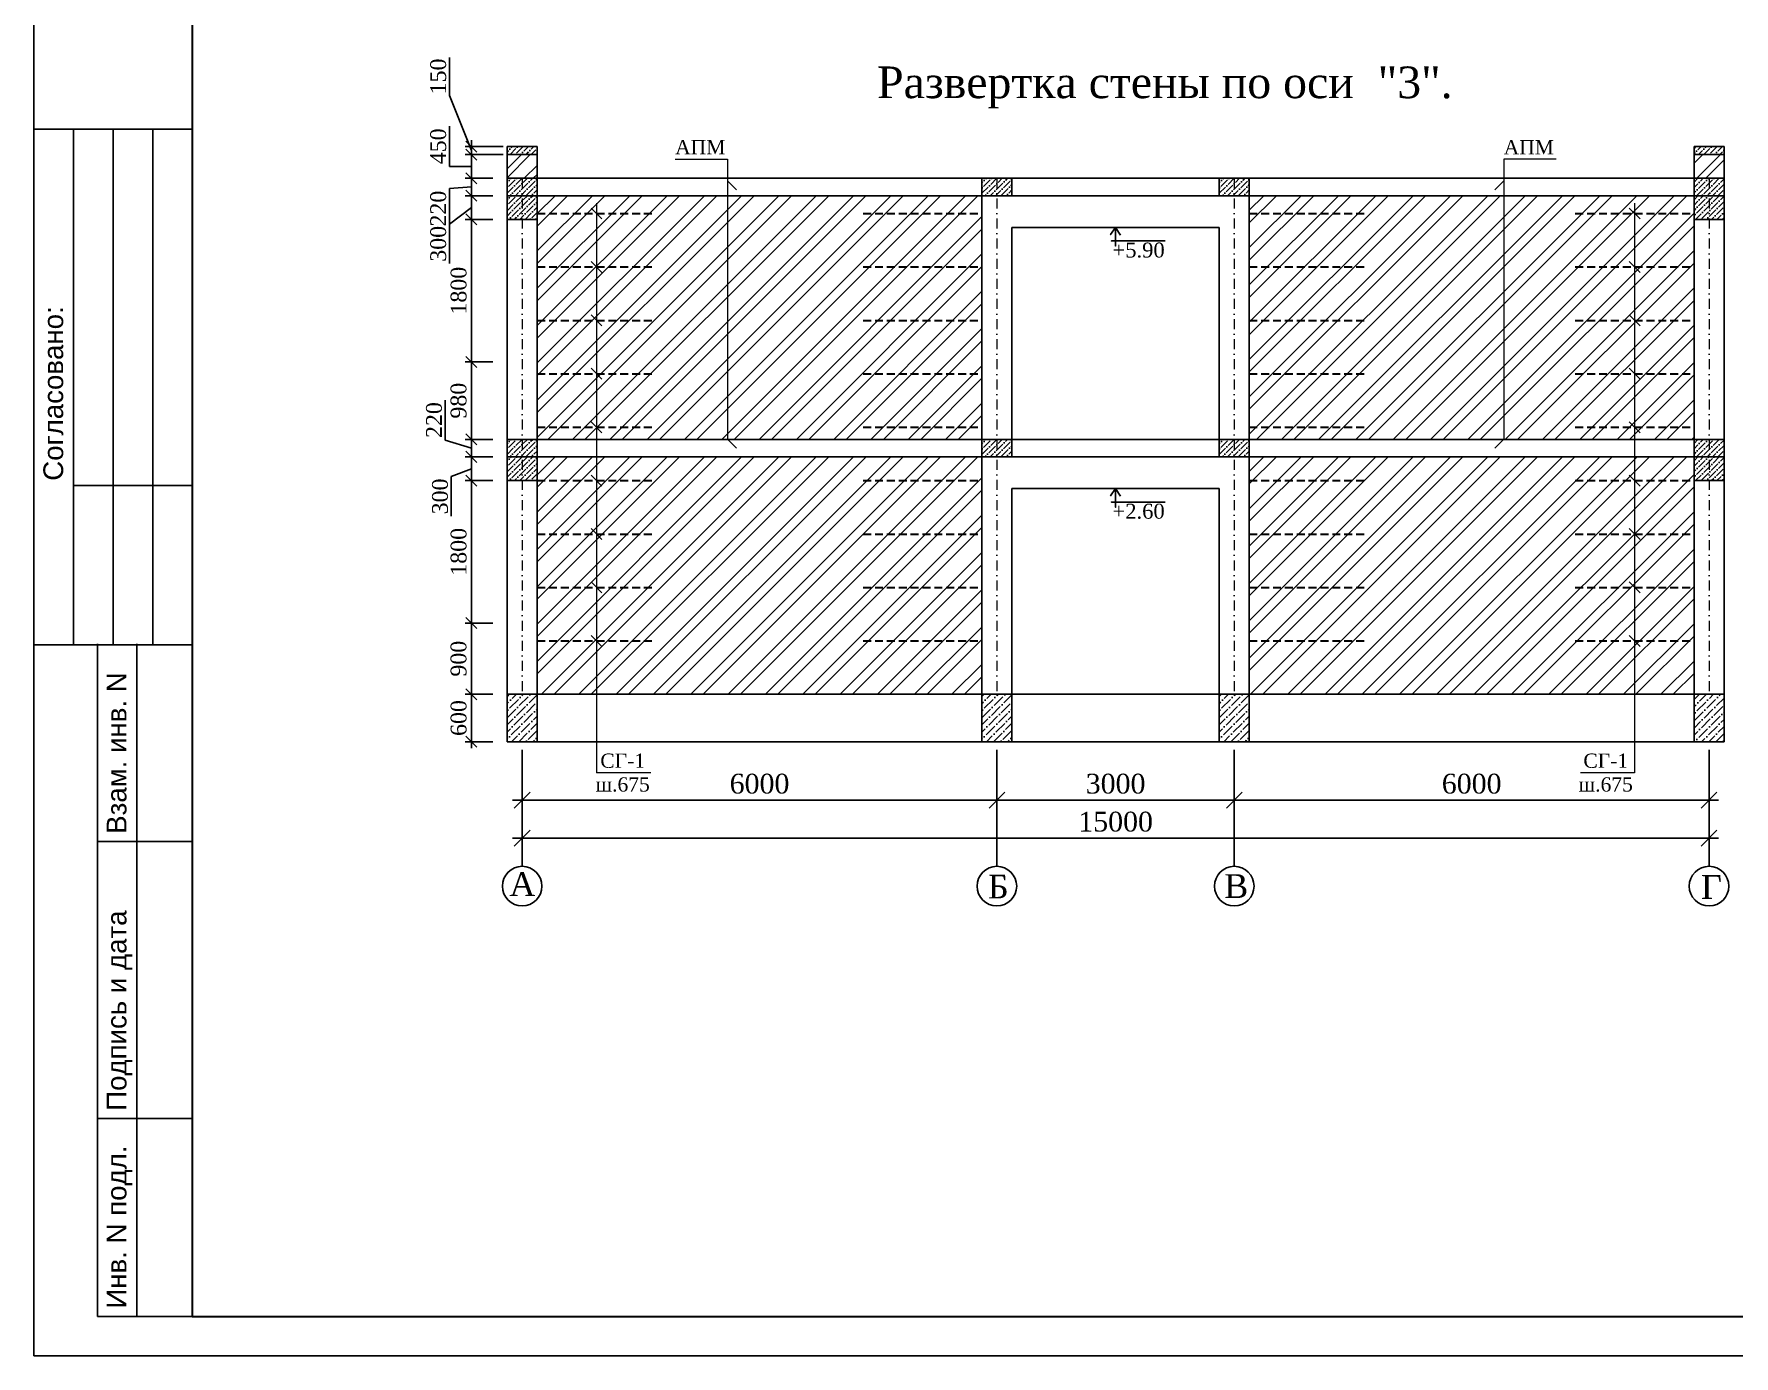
# Model space of a CAD drawing. Header units: millimetres. Extents: x 572274 to 2241483, y -888675 to -304135.
# Drawn here: x 1545225 to 1566709, y -645507 to -628803 of the extents above; entities that cross this region are included whole.
import ezdxf

# ---------------------------------------------------------------- set-up
doc = ezdxf.new("R2010")
doc.units = ezdxf.units.MM
for name, pattern in [('ACAD_ISO02W100', [15, 12, -3]), ('DASHDOT', [25.4, 12.7, -6.35, 0, -6.35]), ('G_BUILDING_LINE', [3, 2, -1])]:
    doc.linetypes.add(name, pattern=pattern)
for name, color, linetype, lineweight in [('RAZMER-2', 7, 'Continuous', 25), ('Маналит', 252, 'Continuous', 15), ('Основная', 7, 'Continuous', 50), ('план', 7, 'Continuous', 40)]:
    doc.layers.add(name, color=color, linetype=linetype, lineweight=lineweight)
doc.styles.add('arial', font='arial.ttf', dxfattribs={"height": 300})
doc.styles.get("Standard").update_dxf_attribs({"font": 'isocpeur.ttf'})
doc.styles.add('WMF-Times New Roman0', font='times.ttf')
doc.dimstyles.new('ISO-25$0', dxfattribs={"dimtxt": 300, "dimasz": 200, "dimexe": 100, "dimexo": 300, "dimgap": 50, "dimtad": 1, "dimdec": 0, "dimtxsty": 'Standard', "dimblk": 'OBLIQUE', "dimcen": 250, "dimdle": 150, "dimadec": 0, "dimazin": 0, "dimtfac": 1, "dimtdec": 0, "dimtmove": 0, "dimatfit": 3, "dimldrblk": 'OBLIQUE', "dimfxl": 1.25, "dimarcsym": 0})
pattern_1 = [(45, (580643.41, -932262.7), (-168.3798, 168.3798), []), (45, (580755.67, -932262.7), (-168.3798, 168.3798), [])]
pattern_2 = [(45, (580513.414, -918306.75), (25.2569703, 92.6088912), [119.0625, -23.8125, 0, -23.8125])]

# ---------------------------------------------------------------- blocks, each defined once
blk = doc.blocks.new('shtamp cheti azu')
blk.add_line((455458, 81217), (457458, 81217))
at = {"lineweight": 25, "ltscale": 100}
for p, q in [((455958, 74717), (455958, 81217)), ((456458, 74717), (456458, 81217)), ((456958, 74717), (456958, 81217)), ((457458, 76717), (455958, 76717)), ((457458, 74702), (455458, 74702)), ((456258, 66217), (456258, 74717)), ((456758, 66217), (456758, 74717)), ((457458, 72217), (456258, 72217)), ((457458, 68717), (456258, 68717)), ((457458, 66217), (456258, 66217))]:
    blk.add_line(p, q, dxfattribs=at)
at = {"color": 1, "linetype": 'ACAD_ISO02W100', "lineweight": 5, "ltscale": 70, "char_height": 250, "attachment_point": 1, "rotation": 90, "style": 'arial'}
for s, insert in [('{\\fArial|b0|i0|c204|p34;Согласовано:}', (455576, 76776)), ('{\\fArial|b0|i0|c204|p34;Взам. инв. N}', (456376, 72315)), ('{\\fArial|b0|i0|c204|p34;Подпись и дата}', (456376, 68815)), ('{\\fArial|b0|i0|c204|p34;Инв. N подл.}', (456376, 66315))]:
    blk.add_mtext(s, dxfattribs=dict(at, insert=insert))
blk = doc.blocks.new('_Oblique')
at = {"color": 0, "linetype": 'ByBlock', "lineweight": -2}
blk.add_line((-0.5, -0.5), (0.5, 0.5), dxfattribs=at)
blk = doc.blocks.new('*D636')
at = {"color": 0, "lineweight": -2, "transparency": 16777216}
for p, q in [((1551394, -637846), (1551394, -639085)), ((1566394, -637846), (1566394, -639085)), ((1551274, -638965), (1566514, -638965))]:
    blk.add_line(p, q, dxfattribs=at)
at = {"layer": 'Defpoints', "color": 0, "lineweight": 25, "transparency": 16777216}
for p in [(1551394, -637746), (1566394, -637746), (1566394, -638965)]:
    blk.add_point(p, dxfattribs=at)
at = {"color": 0, "lineweight": -2, "transparency": 16777216, "xscale": 200, "yscale": 200, "zscale": 200, "rotation": 180}
blk.add_blockref('_Oblique', (1551394, -638965), dxfattribs=at)
at = {"color": 0, "lineweight": -2, "transparency": 16777216, "xscale": 200, "yscale": 200, "zscale": 200}
blk.add_blockref('_Oblique', (1566394, -638965), dxfattribs=at)
at = {"color": 0, "lineweight": 25, "transparency": 16777216, "insert": (1558894, -638757), "char_height": 250, "attachment_point": 5, "style": 'WMF-Times New Roman0'}
blk.add_mtext('15000', dxfattribs=at)
blk = doc.blocks.new('*D637')
at = {"color": 0, "lineweight": -2, "transparency": 16777216}
for p, q in [((1551394, -637846), (1551394, -638604)), ((1557394, -637846), (1557394, -638604)), ((1551274, -638484), (1557514, -638484))]:
    blk.add_line(p, q, dxfattribs=at)
at = {"layer": 'Defpoints', "color": 0, "lineweight": 25, "transparency": 16777216}
for p in [(1551394, -637746), (1557394, -637746), (1557394, -638484)]:
    blk.add_point(p, dxfattribs=at)
at = {"color": 0, "lineweight": -2, "transparency": 16777216, "xscale": 200, "yscale": 200, "zscale": 200, "rotation": 180}
blk.add_blockref('_Oblique', (1551394, -638484), dxfattribs=at)
at = {"color": 0, "lineweight": -2, "transparency": 16777216, "xscale": 200, "yscale": 200, "zscale": 200}
blk.add_blockref('_Oblique', (1557394, -638484), dxfattribs=at)
at = {"color": 0, "lineweight": 25, "transparency": 16777216, "insert": (1554394, -638277), "char_height": 250, "attachment_point": 5, "style": 'WMF-Times New Roman0'}
blk.add_mtext('6000', dxfattribs=at)
blk = doc.blocks.new('*D638')
at = {"color": 0, "lineweight": -2, "transparency": 16777216}
for p, q in [((1557394, -637846), (1557394, -638604)), ((1560394, -637846), (1560394, -638604)), ((1557274, -638484), (1560514, -638484))]:
    blk.add_line(p, q, dxfattribs=at)
at = {"layer": 'Defpoints', "color": 0, "lineweight": 25, "transparency": 16777216}
for p in [(1557394, -637746), (1560394, -637746), (1560394, -638484)]:
    blk.add_point(p, dxfattribs=at)
at = {"color": 0, "lineweight": -2, "transparency": 16777216, "xscale": 200, "yscale": 200, "zscale": 200, "rotation": 180}
blk.add_blockref('_Oblique', (1557394, -638484), dxfattribs=at)
at = {"color": 0, "lineweight": -2, "transparency": 16777216, "xscale": 200, "yscale": 200, "zscale": 200}
blk.add_blockref('_Oblique', (1560394, -638484), dxfattribs=at)
at = {"color": 0, "lineweight": 25, "transparency": 16777216, "insert": (1558894, -638277), "char_height": 250, "attachment_point": 5, "style": 'WMF-Times New Roman0'}
blk.add_mtext('3000', dxfattribs=at)
blk = doc.blocks.new('*D639')
at = {"color": 0, "lineweight": -2, "transparency": 16777216}
for p, q in [((1560394, -637846), (1560394, -638604)), ((1566394, -637846), (1566394, -638604)), ((1560274, -638484), (1566514, -638484))]:
    blk.add_line(p, q, dxfattribs=at)
at = {"layer": 'Defpoints', "color": 0, "lineweight": 25, "transparency": 16777216}
for p in [(1560394, -637746), (1566394, -637746), (1566394, -638484)]:
    blk.add_point(p, dxfattribs=at)
at = {"color": 0, "lineweight": -2, "transparency": 16777216, "xscale": 200, "yscale": 200, "zscale": 200, "rotation": 180}
blk.add_blockref('_Oblique', (1560394, -638484), dxfattribs=at)
at = {"color": 0, "lineweight": -2, "transparency": 16777216, "xscale": 200, "yscale": 200, "zscale": 200}
blk.add_blockref('_Oblique', (1566394, -638484), dxfattribs=at)
at = {"color": 0, "lineweight": 25, "transparency": 16777216, "insert": (1563394, -638277), "char_height": 250, "attachment_point": 5, "style": 'WMF-Times New Roman0'}
blk.add_mtext('6000', dxfattribs=at)
blk = doc.blocks.new('*D640')
at = {"color": 0, "lineweight": -2, "transparency": 16777216}
for p, q in [((1551024, -637146), (1550673, -637146)), ((1550753, -637826), (1550753, -637066)), ((1551024, -637746), (1550673, -637746))]:
    blk.add_line(p, q, dxfattribs=at)
at = {"layer": 'Defpoints', "color": 0, "lineweight": 25, "transparency": 16777216}
for p in [(1550753, -637146), (1551074, -637146), (1551074, -637746)]:
    blk.add_point(p, dxfattribs=at)
at = {"color": 0, "lineweight": -2, "transparency": 16777216, "xscale": 140, "yscale": 140, "zscale": 140}
for p, rotation in [((1550753, -637146), 90), ((1550753, -637746), 270)]:
    blk.add_blockref('_Oblique', p, dxfattribs=dict(at, rotation=rotation))
at = {"color": 0, "lineweight": 25, "transparency": 16777216, "insert": (1550592, -637446), "char_height": 250, "attachment_point": 5, "rotation": 90, "style": 'WMF-Times New Roman0'}
blk.add_mtext('{\\H0.8x;600}', dxfattribs=at)
blk = doc.blocks.new('*D641')
at = {"color": 0, "lineweight": -2, "transparency": 16777216}
for p, q in [((1551024, -636246), (1550673, -636246)), ((1550753, -637226), (1550753, -636166)), ((1551024, -637146), (1550673, -637146))]:
    blk.add_line(p, q, dxfattribs=at)
at = {"layer": 'Defpoints', "color": 0, "lineweight": 25, "transparency": 16777216}
for p in [(1550753, -636246), (1551074, -636246), (1551074, -637146)]:
    blk.add_point(p, dxfattribs=at)
at = {"color": 0, "lineweight": -2, "transparency": 16777216, "xscale": 140, "yscale": 140, "zscale": 140}
for p, rotation in [((1550753, -636246), 90), ((1550753, -637146), 270)]:
    blk.add_blockref('_Oblique', p, dxfattribs=dict(at, rotation=rotation))
at = {"color": 0, "lineweight": 25, "transparency": 16777216, "insert": (1550591, -636696), "char_height": 200, "attachment_point": 5, "rotation": 90, "style": 'WMF-Times New Roman0'}
blk.add_mtext('900', dxfattribs=at)
blk = doc.blocks.new('*D642')
at = {"color": 0, "lineweight": -2, "transparency": 16777216}
for p, q in [((1550753, -636326), (1550753, -634366)), ((1551024, -634446), (1550673, -634446)), ((1551024, -636246), (1550673, -636246))]:
    blk.add_line(p, q, dxfattribs=at)
at = {"layer": 'Defpoints', "color": 0, "lineweight": 25, "transparency": 16777216}
for p in [(1550753, -634446), (1551074, -634446), (1551074, -636246)]:
    blk.add_point(p, dxfattribs=at)
at = {"color": 0, "lineweight": -2, "transparency": 16777216, "xscale": 140, "yscale": 140, "zscale": 140}
for p, rotation in [((1550753, -634446), 90), ((1550753, -636246), 270)]:
    blk.add_blockref('_Oblique', p, dxfattribs=dict(at, rotation=rotation))
at = {"color": 0, "lineweight": 25, "transparency": 16777216, "insert": (1550592, -635346), "char_height": 200, "attachment_point": 5, "rotation": 90, "style": 'WMF-Times New Roman0'}
blk.add_mtext('1800', dxfattribs=at)
blk = doc.blocks.new('*D643')
at = {"color": 0, "lineweight": -2, "transparency": 16777216}
for p, q in [((1551024, -634146), (1550673, -634146)), ((1550753, -634526), (1550753, -634066)), ((1550753, -634296), (1550498, -634395)), ((1550498, -634395), (1550498, -634896)), ((1551024, -634446), (1550673, -634446))]:
    blk.add_line(p, q, dxfattribs=at)
at = {"layer": 'Defpoints', "color": 0, "lineweight": 25, "transparency": 16777216}
for p in [(1550753, -634146), (1551074, -634146), (1551074, -634446)]:
    blk.add_point(p, dxfattribs=at)
at = {"color": 0, "lineweight": -2, "transparency": 16777216, "xscale": 140, "yscale": 140, "zscale": 140}
for p, rotation in [((1550753, -634146), 90), ((1550753, -634446), 270)]:
    blk.add_blockref('_Oblique', p, dxfattribs=dict(at, rotation=rotation))
at = {"color": 0, "lineweight": 25, "transparency": 16777216, "insert": (1550357, -634646), "char_height": 200, "attachment_point": 5, "rotation": 90, "style": 'WMF-Times New Roman0'}
blk.add_mtext('300', dxfattribs=at)
blk = doc.blocks.new('*D644')
at = {"color": 0, "lineweight": -2, "transparency": 16777216}
for p, q in [((1550422, -633934), (1550422, -633428)), ((1550753, -634036), (1550422, -633934)), ((1551024, -633926), (1550673, -633926)), ((1550753, -634226), (1550753, -633846)), ((1551024, -634146), (1550673, -634146))]:
    blk.add_line(p, q, dxfattribs=at)
at = {"layer": 'Defpoints', "color": 0, "lineweight": 25, "transparency": 16777216}
for p in [(1550753, -633926), (1551074, -633926), (1551074, -634146)]:
    blk.add_point(p, dxfattribs=at)
at = {"color": 0, "lineweight": -2, "transparency": 16777216, "xscale": 140, "yscale": 140, "zscale": 140}
for p, rotation in [((1550753, -633926), 90), ((1550753, -634146), 270)]:
    blk.add_blockref('_Oblique', p, dxfattribs=dict(at, rotation=rotation))
at = {"color": 0, "lineweight": 25, "transparency": 16777216, "insert": (1550281, -633681), "char_height": 200, "attachment_point": 5, "rotation": 90, "style": 'WMF-Times New Roman0'}
blk.add_mtext('220', dxfattribs=at)
blk = doc.blocks.new('*D645')
at = {"color": 0, "lineweight": -2, "transparency": 16777216}
for p, q in [((1550753, -634006), (1550753, -632866)), ((1551024, -632946), (1550673, -632946)), ((1551024, -633926), (1550673, -633926))]:
    blk.add_line(p, q, dxfattribs=at)
at = {"layer": 'Defpoints', "color": 0, "lineweight": 25, "transparency": 16777216}
for p in [(1550753, -632946), (1551074, -632946), (1551074, -633926)]:
    blk.add_point(p, dxfattribs=at)
at = {"color": 0, "lineweight": -2, "transparency": 16777216, "xscale": 140, "yscale": 140, "zscale": 140}
for p, rotation in [((1550753, -632946), 90), ((1550753, -633926), 270)]:
    blk.add_blockref('_Oblique', p, dxfattribs=dict(at, rotation=rotation))
at = {"color": 0, "lineweight": 25, "transparency": 16777216, "insert": (1550591, -633436), "char_height": 200, "attachment_point": 5, "rotation": 90, "style": 'WMF-Times New Roman0'}
blk.add_mtext('980', dxfattribs=at)
blk = doc.blocks.new('*D646')
at = {"color": 0, "lineweight": -2, "transparency": 16777216}
for p, q in [((1551024, -631146), (1550673, -631146)), ((1550753, -633026), (1550753, -631066)), ((1551024, -632946), (1550673, -632946))]:
    blk.add_line(p, q, dxfattribs=at)
at = {"layer": 'Defpoints', "color": 0, "lineweight": 25, "transparency": 16777216}
for p in [(1550753, -631146), (1551074, -631146), (1551074, -632946)]:
    blk.add_point(p, dxfattribs=at)
at = {"color": 0, "lineweight": -2, "transparency": 16777216, "xscale": 140, "yscale": 140, "zscale": 140}
for p, rotation in [((1550753, -631146), 90), ((1550753, -632946), 270)]:
    blk.add_blockref('_Oblique', p, dxfattribs=dict(at, rotation=rotation))
at = {"color": 0, "lineweight": 25, "transparency": 16777216, "insert": (1550592, -632046), "char_height": 200, "attachment_point": 5, "rotation": 90, "style": 'WMF-Times New Roman0'}
blk.add_mtext('1800', dxfattribs=at)
blk = doc.blocks.new('*D647')
at = {"color": 0, "lineweight": -2, "transparency": 16777216}
for p, q in [((1550753, -631226), (1550753, -630766)), ((1551024, -630846), (1550673, -630846)), ((1550753, -630996), (1550476, -631204)), ((1550476, -631204), (1550476, -631704)), ((1551024, -631146), (1550673, -631146))]:
    blk.add_line(p, q, dxfattribs=at)
at = {"layer": 'Defpoints', "color": 0, "lineweight": 25, "transparency": 16777216}
for p in [(1550753, -630846), (1551074, -630846), (1551074, -631146)]:
    blk.add_point(p, dxfattribs=at)
at = {"color": 0, "lineweight": -2, "transparency": 16777216, "xscale": 140, "yscale": 140, "zscale": 140}
for p, rotation in [((1550753, -630846), 90), ((1550753, -631146), 270)]:
    blk.add_blockref('_Oblique', p, dxfattribs=dict(at, rotation=rotation))
at = {"color": 0, "lineweight": 25, "transparency": 16777216, "insert": (1550334, -631454), "char_height": 200, "attachment_point": 5, "rotation": 90, "style": 'WMF-Times New Roman0'}
blk.add_mtext('300', dxfattribs=at)
blk = doc.blocks.new('*D648')
at = {"color": 0, "lineweight": -2, "transparency": 16777216}
for p, q in [((1550753, -630926), (1550753, -630546)), ((1550753, -630736), (1550476, -630756)), ((1550476, -630756), (1550476, -631262)), ((1551024, -630626), (1550673, -630626)), ((1551024, -630846), (1550673, -630846))]:
    blk.add_line(p, q, dxfattribs=at)
at = {"layer": 'Defpoints', "color": 0, "lineweight": 25, "transparency": 16777216}
for p in [(1550753, -630626), (1551074, -630626), (1551074, -630846)]:
    blk.add_point(p, dxfattribs=at)
at = {"color": 0, "lineweight": -2, "transparency": 16777216, "xscale": 140, "yscale": 140, "zscale": 140}
for p, rotation in [((1550753, -630626), 90), ((1550753, -630846), 270)]:
    blk.add_blockref('_Oblique', p, dxfattribs=dict(at, rotation=rotation))
at = {"color": 0, "lineweight": 25, "transparency": 16777216, "insert": (1550334, -631009), "char_height": 200, "attachment_point": 5, "rotation": 90, "style": 'WMF-Times New Roman0'}
blk.add_mtext('220', dxfattribs=at)
blk = doc.blocks.new('*D649')
at = {"color": 0, "lineweight": -2, "transparency": 16777216}
for p, q in [((1550476, -630476), (1550476, -629968)), ((1551154, -630326), (1550673, -630326)), ((1550753, -630706), (1550753, -630246)), ((1550753, -630476), (1550476, -630476)), ((1551024, -630626), (1550673, -630626))]:
    blk.add_line(p, q, dxfattribs=at)
at = {"layer": 'Defpoints', "color": 0, "lineweight": 25, "transparency": 16777216}
for p in [(1550753, -630326), (1551204, -630326), (1551074, -630626)]:
    blk.add_point(p, dxfattribs=at)
at = {"color": 0, "lineweight": -2, "transparency": 16777216, "xscale": 140, "yscale": 140, "zscale": 140}
for p, rotation in [((1550753, -630326), 90), ((1550753, -630626), 270)]:
    blk.add_blockref('_Oblique', p, dxfattribs=dict(at, rotation=rotation))
at = {"color": 0, "lineweight": 25, "transparency": 16777216, "insert": (1550334, -630222), "char_height": 200, "attachment_point": 5, "rotation": 90, "style": 'WMF-Times New Roman0'}
blk.add_mtext('450', dxfattribs=at)
blk = doc.blocks.new('*D650')
at = {"color": 0, "lineweight": -2, "transparency": 16777216}
for p, q in [((1550476, -629578), (1550476, -629100)), ((1550753, -630276), (1550476, -629578)), ((1551154, -630226), (1550673, -630226)), ((1551154, -630326), (1550673, -630326)), ((1550753, -630406), (1550753, -630146))]:
    blk.add_line(p, q, dxfattribs=at)
at = {"layer": 'Defpoints', "color": 0, "lineweight": 25, "transparency": 16777216}
for p in [(1550753, -630226), (1551204, -630226), (1551204, -630326)]:
    blk.add_point(p, dxfattribs=at)
at = {"color": 0, "lineweight": -2, "transparency": 16777216, "xscale": 140, "yscale": 140, "zscale": 140}
for p, rotation in [((1550753, -630226), 90), ((1550753, -630326), 270)]:
    blk.add_blockref('_Oblique', p, dxfattribs=dict(at, rotation=rotation))
at = {"color": 0, "lineweight": 25, "transparency": 16777216, "insert": (1550334, -629339), "char_height": 200, "attachment_point": 5, "rotation": 90, "style": 'WMF-Times New Roman0'}
blk.add_mtext('150', dxfattribs=at)

msp = doc.modelspace()

# ---------------------------------------------------------------- hatches: boundary and pattern name
h = msp.add_hatch()
h.set_pattern_fill('ANSI36', color=256, scale=15)
h.set_pattern_definition(pattern_2)
h.paths.add_polyline_path([(1551583.74, -630225.907), (1551203.74, -630225.907), (1551203.74, -630325.907), (1551583.74, -630325.907)])
at = {"lineweight": 9, "ltscale": 25}
h = msp.add_hatch(dxfattribs=at)
h.set_pattern_fill('ANSI32', color=34, scale=25, style=0)
h.set_pattern_definition(pattern_1)
h.paths.add_polyline_path([(1551583.74, -630325.907), (1551203.74, -630325.907), (1551203.74, -630625.907), (1551583.74, -630625.907)])
h = msp.add_hatch()
h.set_pattern_fill('ANSI36', color=256, scale=15)
h.set_pattern_definition(pattern_2)
h.paths.add_polyline_path([(1566203.74, -630225.907), (1566583.74, -630225.907), (1566583.74, -630325.907), (1566203.74, -630325.907)])
h = msp.add_hatch(dxfattribs=at)
h.set_pattern_fill('ANSI32', color=34, scale=25, style=0)
h.set_pattern_definition(pattern_1)
h.paths.add_polyline_path([(1566203.74, -630325.907), (1566583.74, -630325.907), (1566583.74, -630625.907), (1566203.74, -630625.907)])
h = msp.add_hatch()
h.set_pattern_fill('ANSI36', color=256, scale=15)
h.set_pattern_definition([(45, (580513.414, -915526.75), (25.2569703, 92.6088912), [119.0625, -23.8125, 0, -23.8125])])
h.paths.add_polyline_path([(1551203.74, -630625.907), (1551203.74, -630845.907), (1551583.74, -630845.907), (1551583.74, -630625.907)])
h = msp.add_hatch()
h.set_pattern_fill('ANSI36', color=256, scale=15)
h.set_pattern_definition([(45, (586513.414, -915526.75), (25.2569703, 92.6088912), [119.0625, -23.8125, 0, -23.8125])])
h.paths.add_polyline_path([(1557583.74, -630625.907), (1557203.74, -630625.907), (1557203.74, -630845.907), (1557583.74, -630845.907)])
h = msp.add_hatch()
h.set_pattern_fill('ANSI36', color=256, scale=15)
h.set_pattern_definition([(45, (589513.414, -915526.75), (25.2569703, 92.6088912), [119.0625, -23.8125, 0, -23.8125])])
h.paths.add_polyline_path([(1560583.74, -630625.907), (1560203.74, -630625.907), (1560203.74, -630845.907), (1560583.74, -630845.907)])
h = msp.add_hatch()
h.set_pattern_fill('ANSI36', color=256, scale=15)
h.set_pattern_definition([(45, (595643.414, -915526.75), (25.2569703, 92.6088912), [119.0625, -23.8125, 0, -23.8125])])
h.paths.add_polyline_path([(1566583.74, -630845.907), (1566583.74, -630625.907), (1566203.74, -630625.907), (1566203.74, -630845.907)])
h = msp.add_hatch()
h.set_pattern_fill('ANSI36', color=256, scale=15)
h.set_pattern_definition([(45, (580513.414, -915746.75), (25.2569703, 92.6088912), [119.0625, -23.8125, 0, -23.8125])])
h.paths.add_polyline_path([(1551203.74, -630845.907), (1551203.74, -631145.907), (1551583.74, -631145.907), (1551583.74, -630845.907)])
h = msp.add_hatch(dxfattribs=at)
h.set_pattern_fill('ANSI32', color=34, scale=35, style=0)
h.set_pattern_definition([(45, (605190.66, -905159.05), (-235.73172, 235.73172), []), (45, (605347.8, -905159.05), (-235.73172, 235.73172), [])])
h.paths.add_polyline_path([(1557203.74, -630845.907), (1551583.74, -630845.907), (1551583.74, -631070.907), (1551583.74, -633925.907), (1557203.74, -633925.907)])
h.paths.add_polyline_path([(1566203.74, -631070.907), (1566203.74, -631070.907), (1566203.74, -630845.907), (1560583.74, -630845.907), (1560583.74, -633925.907), (1566203.74, -633925.907)])
h.paths.add_polyline_path([(1560583.74, -634145.907), (1560583.74, -637145.907), (1566203.74, -637145.907), (1566203.74, -634145.907)])
h.paths.add_polyline_path([(1557203.74, -637145.907), (1557203.74, -634145.907), (1551583.74, -634145.907), (1551583.74, -637145.907)])
h = msp.add_hatch()
h.set_pattern_fill('ANSI36', color=256, scale=15)
h.set_pattern_definition([(45, (595643.414, -915746.75), (25.2569703, 92.6088912), [119.0625, -23.8125, 0, -23.8125])])
h.paths.add_polyline_path([(1566583.74, -631145.907), (1566583.74, -630845.907), (1566203.74, -630845.907), (1566203.74, -631145.907)])
h = msp.add_hatch()
h.set_pattern_fill('ANSI36', color=256, scale=15)
h.set_pattern_definition([(45, (580513.414, -918826.75), (25.2569703, 92.6088912), [119.0625, -23.8125, 0, -23.8125])])
h.paths.add_polyline_path([(1551203.74, -633925.907), (1551203.74, -634145.907), (1551583.74, -634145.907), (1551583.74, -633925.907)])
h = msp.add_hatch()
h.set_pattern_fill('ANSI36', color=256, scale=15)
h.set_pattern_definition([(45, (586513.414, -918826.75), (25.2569703, 92.6088912), [119.0625, -23.8125, 0, -23.8125])])
h.paths.add_polyline_path([(1557583.74, -633925.907), (1557203.74, -633925.907), (1557203.74, -634145.907), (1557583.74, -634145.907)])
h = msp.add_hatch()
h.set_pattern_fill('ANSI36', color=256, scale=15)
h.set_pattern_definition([(45, (589513.414, -918826.75), (25.2569703, 92.6088912), [119.0625, -23.8125, 0, -23.8125])])
h.paths.add_polyline_path([(1560583.74, -633925.907), (1560203.74, -633925.907), (1560203.74, -634145.907), (1560583.74, -634145.907)])
h = msp.add_hatch()
h.set_pattern_fill('ANSI36', color=256, scale=15)
h.set_pattern_definition([(45, (595643.414, -918826.75), (25.2569703, 92.6088912), [119.0625, -23.8125, 0, -23.8125])])
h.paths.add_polyline_path([(1566583.74, -634145.907), (1566583.74, -633925.907), (1566203.74, -633925.907), (1566203.74, -634145.907)])
h = msp.add_hatch()
h.set_pattern_fill('ANSI36', color=256, scale=15)
h.set_pattern_definition([(45, (580513.414, -919046.75), (25.2569703, 92.6088912), [119.0625, -23.8125, 0, -23.8125])])
h.paths.add_polyline_path([(1551203.74, -634145.907), (1551203.74, -634445.907), (1551583.74, -634445.907), (1551583.74, -634145.907)])
h = msp.add_hatch()
h.set_pattern_fill('ANSI36', color=256, scale=15)
h.set_pattern_definition([(45, (595643.414, -919046.75), (25.2569703, 92.6088912), [119.0625, -23.8125, 0, -23.8125])])
h.paths.add_polyline_path([(1566583.74, -634445.907), (1566583.74, -634145.907), (1566203.74, -634145.907), (1566203.74, -634445.907)])
h = msp.add_hatch()
h.set_pattern_fill('ANSI36', color=256, scale=20)
h.set_pattern_definition([(45, (580513.414, -905608.144), (33.6759605, 123.4785217), [158.75, -31.75, 0, -31.75])])
h.paths.add_polyline_path([(1551203.74, -637145.907), (1551203.74, -637745.907), (1551583.74, -637745.907), (1551583.74, -637145.907)])
h = msp.add_hatch()
h.set_pattern_fill('ANSI36', color=256, scale=20)
h.set_pattern_definition([(45, (586513.414, -905608.144), (33.6759605, 123.4785217), [158.75, -31.75, 0, -31.75])])
h.paths.add_polyline_path([(1557583.74, -637145.907), (1557203.74, -637145.907), (1557203.74, -637745.907), (1557583.74, -637745.907)])
h = msp.add_hatch()
h.set_pattern_fill('ANSI36', color=256, scale=20)
h.set_pattern_definition([(45, (589513.414, -905608.144), (33.6759605, 123.4785217), [158.75, -31.75, 0, -31.75])])
h.paths.add_polyline_path([(1560583.74, -637145.907), (1560203.74, -637145.907), (1560203.74, -637745.907), (1560583.74, -637745.907)])
h = msp.add_hatch()
h.set_pattern_fill('ANSI36', color=256, scale=20)
h.set_pattern_definition([(45, (595643.414, -905608.144), (33.6759605, 123.4785217), [158.75, -31.75, 0, -31.75])])
h.paths.add_polyline_path([(1566583.74, -637745.907), (1566583.74, -637145.907), (1566203.74, -637145.907), (1566203.74, -637745.907)])

# ---------------------------------------------------------------- linework, layer by layer
at = {"lineweight": 25}
for p, q in [((1551583.74, -630225.907), (1551203.74, -630225.907)), ((1551203.74, -630225.907), (1551203.74, -637745.907)), ((1551583.74, -630325.907), (1551203.74, -630325.907)), ((1551583.74, -630845.907), (1551583.74, -630225.907)), ((1566203.74, -637745.907), (1566203.74, -630225.907)), ((1566203.74, -630225.907), (1566583.74, -630225.907)), ((1566203.74, -630325.907), (1566583.74, -630325.907)), ((1566583.74, -630225.907), (1566583.74, -637745.907)), ((1551203.74, -630625.907), (1566583.74, -630625.907)), ((1551583.74, -637745.907), (1551583.74, -630625.907)), ((1557203.74, -637745.907), (1557203.74, -630625.907)), ((1557583.74, -630845.907), (1557583.74, -630625.907)), ((1560203.74, -630845.907), (1560203.74, -630625.907)), ((1560583.74, -637745.907), (1560583.74, -630625.907)), ((1551203.74, -630845.907), (1566583.74, -630845.907)), ((1551203.74, -631145.907), (1551583.74, -631145.907)), ((1566203.74, -631145.907), (1566583.74, -631145.907)), ((1557583.74, -634145.907), (1557583.74, -631245.907)), ((1557583.74, -631245.907), (1560203.74, -631245.907)), ((1560203.74, -634145.907), (1560203.74, -631245.907)), ((1551203.74, -633925.907), (1566583.74, -633925.907)), ((1551203.74, -634145.907), (1566583.74, -634145.907)), ((1551203.74, -634445.907), (1551583.74, -634445.907)), ((1557583.74, -637745.907), (1557583.74, -634545.907)), ((1557583.74, -634545.907), (1560203.74, -634545.907)), ((1560203.74, -637745.907), (1560203.74, -634545.907)), ((1566203.74, -634445.907), (1566583.74, -634445.907)), ((1551203.74, -637145.907), (1566583.74, -637145.907)), ((1551203.74, -637745.907), (1566583.74, -637745.907))]:
    msp.add_line(p, q, dxfattribs=at)
at = {"color": 5, "lineweight": 9}
for p, q in [((1553327.635, -630386.024), (1553988.701, -630386.024)), ((1553988.701, -630386.024), (1553988.701, -633921.999)), ((1563798.779, -630386.024), (1563798.779, -633921.999)), ((1564459.844, -630386.024), (1563798.779, -630386.024)), ((1554102.608, -630772.357), (1553988.701, -630658.45)), ((1563684.871, -630772.357), (1563798.779, -630658.45)), ((1554102.608, -634035.907), (1553988.701, -633921.999)), ((1563684.871, -634035.907), (1563798.779, -633921.999))]:
    msp.add_line(p, q, dxfattribs=at)
for p, q in [((1551203.74, -630625.907), (1566583.74, -630625.907)), ((1551393.74, -638483.953), (1551393.74, -639319.932)), ((1557393.74, -638483.953), (1557393.74, -639319.932)), ((1560393.74, -638483.953), (1560393.74, -639319.932)), ((1566393.74, -638483.953), (1566393.74, -639319.932))]:
    msp.add_line(p, q)
at = {"color": 12, "linetype": 'DASHDOT', "lineweight": 13, "ltscale": 10}
for p, q in [((1551393.74, -630625.907), (1551393.74, -637145.907)), ((1557393.74, -630625.907), (1557393.74, -637145.907)), ((1560393.74, -630625.907), (1560393.74, -637145.907)), ((1566393.74, -630625.907), (1566393.74, -637145.907))]:
    msp.add_line(p, q, dxfattribs=at)
at = {"color": 5, "lineweight": 5}
for p, q in [((1552333.74, -630938.415), (1552333.74, -638140.516)), ((1565453.74, -630938.415), (1565453.74, -638140.516)), ((1553019.117, -638140.516), (1552333.74, -638140.516)), ((1565453.74, -638140.516), (1564768.362, -638140.516))]:
    msp.add_line(p, q, dxfattribs=at)
at = {"color": 5, "lineweight": 25}
for p, q in [((1552403.076, -631140.243), (1552264.403, -631001.57)), ((1565523.076, -631140.243), (1565384.403, -631001.57)), ((1552403.076, -631815.243), (1552264.403, -631676.57)), ((1565523.076, -631815.243), (1565384.403, -631676.57)), ((1552403.076, -632490.243), (1552264.403, -632351.57)), ((1565523.076, -632490.243), (1565384.403, -632351.57)), ((1552403.076, -633165.243), (1552264.403, -633026.57)), ((1565523.076, -633165.243), (1565384.403, -633026.57)), ((1552403.076, -633840.243), (1552264.403, -633701.57)), ((1565523.076, -633840.243), (1565384.403, -633701.57)), ((1552403.076, -634515.243), (1552264.403, -634376.57)), ((1565523.076, -634515.243), (1565384.403, -634376.57)), ((1552403.076, -635190.243), (1552264.403, -635051.57)), ((1565523.076, -635190.243), (1565384.403, -635051.57)), ((1552403.076, -635865.243), (1552264.403, -635726.57)), ((1565523.076, -635865.243), (1565384.403, -635726.57)), ((1552403.076, -636540.243), (1552264.403, -636401.57)), ((1565523.076, -636540.243), (1565384.403, -636401.57))]:
    msp.add_line(p, q, dxfattribs=at)
at = {"lineweight": 25, "ltscale": 100}
msp.add_lwpolyline([(1545224.902, -645507.415), (1587224.902, -645507.415), (1587224.902, -615807.415), (1545224.902, -615807.415)], close=True, dxfattribs=at)
at = {"color": 1, "lineweight": 30}
msp.add_lwpolyline([(1547224.902, -645007.415), (1586724.902, -645007.415), (1586724.902, -616307.415), (1547224.902, -616307.415)], close=True, dxfattribs=at)
at = {"color": 7}
for points in [[(1559521.319, -631417.329), (1558841.74, -631417.329), (1558893.74, -631417.329), (1558893.74, -631483.107), (1558893.74, -631245.907), (1558831.428, -631337.206), (1558893.74, -631245.907), (1558956.052, -631342.621)], [(1559521.319, -634717.329), (1558841.74, -634717.329), (1558893.74, -634717.329), (1558893.74, -634783.107), (1558893.74, -634545.907), (1558831.428, -634637.206), (1558893.74, -634545.907), (1558956.052, -634642.621)]]:
    msp.add_lwpolyline(points, dxfattribs=at)
at = {"lineweight": 25}
for centre in [(1551393.74, -639569.932), (1557393.74, -639569.932), (1560393.74, -639569.932), (1566393.74, -639569.932)]:
    msp.add_circle(centre, 250, dxfattribs=at)
at = {"layer": 'Маналит', "color": 0, "ltscale": 5}
for p, q in [((1559054.759, -631245.907), (1558732.72, -631245.907)), ((1559054.759, -634545.907), (1558732.72, -634545.907))]:
    msp.add_line(p, q, dxfattribs=at)
at = {"layer": 'Основная', "color": 6, "linetype": 'G_BUILDING_LINE', "lineweight": 30, "ltscale": 50}
for p, q in [((1551583.74, -631070.907), (1553083.74, -631070.907)), ((1555703.74, -631070.907), (1557203.74, -631070.907)), ((1560583.74, -631070.907), (1562083.74, -631070.907)), ((1564703.74, -631070.907), (1566203.74, -631070.907)), ((1551583.74, -631745.907), (1553083.74, -631745.907)), ((1555703.74, -631745.907), (1557203.74, -631745.907)), ((1560583.74, -631745.907), (1562083.74, -631745.907)), ((1564703.74, -631745.907), (1566203.74, -631745.907)), ((1551583.74, -632420.907), (1553083.74, -632420.907)), ((1555703.74, -632420.907), (1557203.74, -632420.907)), ((1560583.74, -632420.907), (1562083.74, -632420.907)), ((1564703.74, -632420.907), (1566203.74, -632420.907)), ((1551583.74, -633095.907), (1553083.74, -633095.907)), ((1555703.74, -633095.907), (1557203.74, -633095.907)), ((1560583.74, -633095.907), (1562083.74, -633095.907)), ((1564703.74, -633095.907), (1566203.74, -633095.907)), ((1551583.74, -633770.907), (1553083.74, -633770.907)), ((1555703.74, -633770.907), (1557203.74, -633770.907)), ((1560583.74, -633770.907), (1562083.74, -633770.907)), ((1564703.74, -633770.907), (1566203.74, -633770.907)), ((1551583.74, -634445.907), (1553083.74, -634445.907)), ((1555703.74, -634445.907), (1557203.74, -634445.907)), ((1560583.74, -634445.907), (1562083.74, -634445.907)), ((1564703.74, -634445.907), (1566203.74, -634445.907)), ((1551583.74, -635120.907), (1553083.74, -635120.907)), ((1555703.74, -635120.907), (1557203.74, -635120.907)), ((1560583.74, -635120.907), (1562083.74, -635120.907)), ((1564703.74, -635120.907), (1566203.74, -635120.907)), ((1551583.74, -635795.907), (1553083.74, -635795.907)), ((1555703.74, -635795.907), (1557203.74, -635795.907)), ((1560583.74, -635795.907), (1562083.74, -635795.907)), ((1564703.74, -635795.907), (1566203.74, -635795.907)), ((1551583.74, -636470.907), (1553083.74, -636470.907)), ((1555703.74, -636470.907), (1557203.74, -636470.907)), ((1560583.74, -636470.907), (1562083.74, -636470.907)), ((1564703.74, -636470.907), (1566203.74, -636470.907))]:
    msp.add_line(p, q, dxfattribs=at)

# ---------------------------------------------------------------- block references
msp.add_blockref('shtamp cheti azu', (1089767.335, -711223.918))

# ---------------------------------------------------------------- texts
at = {"linetype": 'ByBlock', "lineweight": 0, "ltscale": 0.13, "insert": (1559515.966, -629478.382), "char_height": 400, "width": 10579.91428, "attachment_point": 5, "style": 'WMF-Times New Roman0'}
msp.add_mtext('Развертка стены по оси  "3".', dxfattribs=at)
at = {"lineweight": 5, "char_height": 180, "width": 996.26366, "attachment_point": 9, "style": 'WMF-Times New Roman0'}
for insert in [(1553962.038, -630322.26), (1564433.181, -630324.191)]:
    msp.add_mtext('АПМ', dxfattribs=dict(at, insert=insert))
at = {"ltscale": 50, "char_height": 180, "width": 2084.51954, "attachment_point": 8, "style": 'WMF-Times New Roman0'}
for insert in [(1552664.528, -638379.045), (1565088.259, -638379.045)]:
    msp.add_mtext('СГ-1\\Pш.675', dxfattribs=dict(at, insert=insert))
at = {"layer": 'RAZMER-2', "color": 0, "linetype": 'ByBlock', "lineweight": 20, "ltscale": 500, "char_height": 300, "width": 556.22809, "attachment_point": 1, "style": 'WMF-Times New Roman0'}
for s, insert in [('А', (1551233.807, -639394.48)), ('Б', (1557282.329, -639426.195)), ('В', (1560267.303, -639419.413)), ('Г', (1566293.359, -639430.912))]:
    msp.add_mtext(s, dxfattribs=dict(at, insert=insert))
at = {"layer": 'план', "color": 7, "linetype": 'Continuous', "lineweight": 0, "char_height": 188.6943, "width": 655.74135, "attachment_point": 3, "style": 'WMF-Times New Roman0'}
for s, insert in [('+5.90', (1559514.682, -631438.454)), ('+2.60', (1559514.682, -634738.454))]:
    msp.add_mtext(s, dxfattribs=dict(at, insert=insert))

# ---------------------------------------------------------------- dimensions: what is measured, and where the dimension line sits
at = {"lineweight": 25}
for base, p1, p2, text, picture, middle in [((1550753.246, -630225.907), (1551203.74, -630325.907), (1551203.74, -630225.907), '150', '*D650', (1550475.543, -629537.592)), ((1550753.246, -630325.907), (1551073.74, -630625.907), (1551203.74, -630325.907), '450', '*D649', (1550475.543, -630435.905))]:
    dim = msp.add_linear_dim(base=base, p1=p1, p2=p2, angle=90, text=text, dimstyle='ISO-25$0', override={"dimtxt": 200, "dimasz": 140, "dimexe": 80, "dimexo": 50, "dimgap": 40, "dimtxsty": 'WMF-Times New Roman0', "dimdle": 80, "dimtmove": 1, "dimfxl": 300, "dimarcsym": 1}, dxfattribs=at)
    dim.commit()
    dim.dimension.update_dxf_attribs({"geometry": picture, "text_midpoint": middle, "dimtype": 160})
for base, p1, p2, picture, middle in [((1550753.246, -630625.907), (1551073.74, -630845.907), (1551073.74, -630625.907), '*D648', (1550475.543, -630795.839)), ((1550753.246, -630845.907), (1551073.74, -631145.907), (1551073.74, -630845.907), '*D647', (1550475.543, -631243.515)), ((1550753.246, -633925.907), (1551073.74, -634145.907), (1551073.74, -633925.907), '*D644', (1550422.268, -633894.388)), ((1550753.246, -634145.907), (1551073.74, -634445.907), (1551073.74, -634145.907), '*D643', (1550498.458, -634435.423))]:
    dim = msp.add_linear_dim(base=base, p1=p1, p2=p2, angle=90, dimstyle='ISO-25$0', override={"dimtxt": 200, "dimasz": 140, "dimexe": 80, "dimexo": 50, "dimgap": 40, "dimtxsty": 'WMF-Times New Roman0', "dimdle": 80, "dimtmove": 1, "dimfxl": 300, "dimarcsym": 1}, dxfattribs=at)
    dim.commit()
    dim.dimension.update_dxf_attribs({"geometry": picture, "text_midpoint": middle, "dimtype": 160})
for base, p1, p2, override, picture, middle in [((1550753.246, -631145.907), (1551073.74, -632945.907), (1551073.74, -631145.907), {"dimtxt": 200, "dimasz": 140, "dimexe": 80, "dimexo": 50, "dimgap": 60, "dimtxsty": 'WMF-Times New Roman0', "dimdle": 80, "dimtmove": 1, "dimfxl": 300, "dimarcsym": 1}, '*D646', (1550591.516, -632045.907)), ((1550753.246, -632945.907), (1551073.74, -633925.907), (1551073.74, -632945.907), {"dimtxt": 200, "dimasz": 140, "dimexe": 80, "dimexo": 50, "dimgap": 60, "dimtxsty": 'WMF-Times New Roman0', "dimdle": 80, "dimtmove": 1, "dimfxl": 300, "dimarcsym": 1}, '*D645', (1550591.227, -633435.907)), ((1550753.246, -634445.907), (1551073.74, -636245.907), (1551073.74, -634445.907), {"dimtxt": 200, "dimasz": 140, "dimexe": 80, "dimexo": 50, "dimgap": 60, "dimtxsty": 'WMF-Times New Roman0', "dimdle": 80, "dimfxl": 300, "dimarcsym": 1}, '*D642', (1550591.516, -635345.907)), ((1550753.246, -636245.907), (1551073.74, -637145.907), (1551073.74, -636245.907), {"dimtxt": 200, "dimasz": 140, "dimexe": 80, "dimexo": 50, "dimgap": 60, "dimtxsty": 'WMF-Times New Roman0', "dimdle": 80, "dimfxl": 300, "dimarcsym": 1}, '*D641', (1550591.227, -636695.907))]:
    dim = msp.add_linear_dim(base=base, p1=p1, p2=p2, angle=90, dimstyle='ISO-25$0', override=override, dxfattribs=at)
    dim.commit()
    dim.dimension.update_dxf_attribs({"geometry": picture, "text_midpoint": middle})
dim = msp.add_linear_dim(base=(1550753.246, -637145.907), p1=(1551073.74, -637745.907), p2=(1551073.74, -637145.907), angle=90, text='{\\H0.8x;<>}', dimstyle='ISO-25$0', override={"dimtxt": 250, "dimasz": 140, "dimexe": 80, "dimexo": 50, "dimgap": 60, "dimtxsty": 'WMF-Times New Roman0', "dimdle": 80, "dimfxl": 300, "dimarcsym": 1}, dxfattribs=at)
dim.commit()
dim.dimension.update_dxf_attribs({"geometry": '*D640', "text_midpoint": (1550591.516, -637445.907)})
dim = msp.add_linear_dim(base=(1566393.74, -638964.509), p1=(1551393.74, -637745.907), p2=(1566393.74, -637745.907), dimstyle='ISO-25$0', override={"dimtxt": 250, "dimexe": 120, "dimexo": 100, "dimgap": 80, "dimtxsty": 'WMF-Times New Roman0', "dimdle": 120, "dimfxl": 300, "dimarcsym": 1}, dxfattribs=at)
dim.commit()
dim.dimension.update_dxf_attribs({"geometry": '*D636', "text_midpoint": (1558893.74, -638964.509), "dimtype": 160})
for base, p1, p2, override, picture, middle in [((1557393.74, -638483.953), (1551393.74, -637745.907), (1557393.74, -637745.907), {"dimtxt": 250, "dimexe": 120, "dimexo": 100, "dimgap": 80, "dimtxsty": 'WMF-Times New Roman0', "dimdle": 120, "dimfxl": 300, "dimarcsym": 1}, '*D637', (1554393.74, -638276.79)), ((1560393.74, -638483.953), (1557393.74, -637745.907), (1560393.74, -637745.907), {"dimtxt": 250, "dimexe": 120, "dimexo": 100, "dimgap": 80, "dimtxsty": 'WMF-Times New Roman0', "dimdle": 120, "dimtmove": 1, "dimfxl": 300, "dimarcsym": 1}, '*D638', (1558893.74, -638276.79)), ((1566393.74, -638483.953), (1560393.74, -637745.907), (1566393.74, -637745.907), {"dimtxt": 250, "dimexe": 120, "dimexo": 100, "dimgap": 80, "dimtxsty": 'WMF-Times New Roman0', "dimdle": 120, "dimtmove": 1, "dimfxl": 300, "dimarcsym": 1}, '*D639', (1563393.74, -638276.79))]:
    dim = msp.add_linear_dim(base=base, p1=p1, p2=p2, dimstyle='ISO-25$0', override=override, dxfattribs=at)
    dim.commit()
    dim.dimension.update_dxf_attribs({"geometry": picture, "text_midpoint": middle})

doc.saveas('drawing.dxf')
